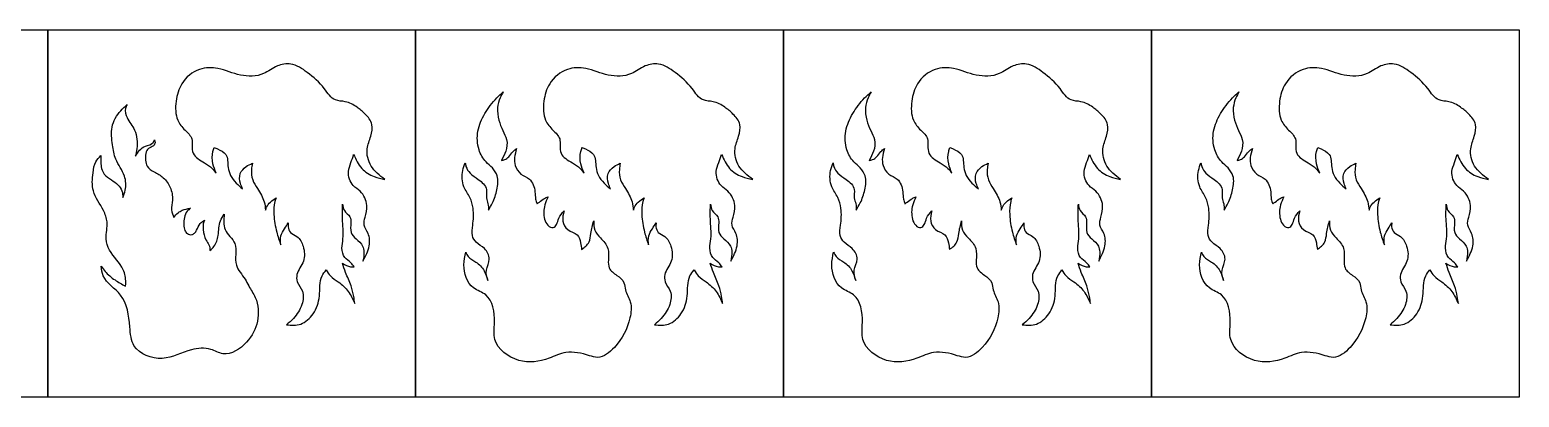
# Model space of a CAD drawing. Header units: millimetres. Extents: x 212 to 5793, y -739 to 2772.
# Drawn here: x 1121 to 1910, y 236 to 431 of the extents above; entities that cross this region are included whole.
import ezdxf

# ---------------------------------------------------------------- set-up
doc = ezdxf.new("R2010")
doc.units = ezdxf.units.MM
doc.layers.add('Layer2', color=2, linetype='Continuous')

msp = doc.modelspace()

# ---------------------------------------------------------------- linework, layer by layer
for points in [[(1130.87, 430.65), (1325.75, 430.65), (1325.75, 235.77), (1130.87, 235.77)], [(1325.75, 430.65), (1520.63, 430.65), (1520.63, 235.77), (1325.75, 235.77)], [(1520.63, 430.65), (1715.51, 430.65), (1715.51, 235.77), (1520.63, 235.77)], [(1715.51, 430.65), (1910.39, 430.65), (1910.39, 235.77), (1715.51, 235.77)]]:
    msp.add_lwpolyline(points, close=True)
for points, knots in [([(1292.91, 364.58), (1292.45, 363.11), (1291.51, 360.08), (1289.25, 354.63), (1291.57, 348.27), (1297.58, 344.65), (1300.73, 338.07), (1299.25, 331.96), (1297.78, 326.7), (1301.38, 322.33), (1301.69, 315.16), (1299.25, 310.58), (1297.85, 307.95), (1298.15, 309.55), (1298.65, 312.2), (1297.81, 316.77), (1294.29, 319.38), (1290.76, 323.23), (1291.65, 327.6), (1291.28, 332.06), (1287.57, 334.19), (1287.23, 336.96), (1287.08, 338.18), (1286.98, 335.61), (1286.75, 329.49), (1287.89, 321.63), (1286.31, 314.87), (1287.56, 309.7), (1291.29, 307.59), (1292.65, 305.65), (1293.18, 304.9), (1292.55, 304.9), (1290.32, 304.91), (1288.34, 306.01), (1286.92, 306.79), (1287.47, 305.18), (1288.86, 301.13), (1291.5, 295.49), (1292.95, 289.85), (1293.35, 286.68), (1293.51, 285.42), (1292.5, 287.64), (1290.46, 292.13), (1285.5, 296.7), (1280.66, 299.52), (1279.05, 302.14), (1278.37, 303.25), (1277.56, 302.23), (1274.49, 298.35), (1275.55, 289.51), (1272.48, 280.1), (1265.46, 273.64), (1259.95, 273.99), (1257.37, 274.16), (1258.61, 275.26), (1262, 278.29), (1265.84, 284.11), (1266.83, 291.93), (1262.71, 296.2), (1262.49, 302.39), (1267.4, 307.59), (1266.75, 315.37), (1263.85, 321.13), (1259.25, 322.56), (1257.99, 325.79), (1258.19, 327.55), (1258.26, 328.23), (1257.61, 327.19), (1256.21, 324.96), (1253.86, 321.24), (1254.15, 318.16), (1254.3, 316.53), (1253.52, 318.79), (1251.72, 324.02), (1250.49, 331.79), (1250.66, 338.06), (1251.64, 340.91), (1251.87, 341.57), (1250.82, 340.84), (1248.87, 339.47), (1246.86, 337.12), (1246.4, 335.46), (1246.24, 334.89), (1246.07, 336.39), (1245.6, 340.55), (1242.56, 345.76), (1238.94, 350.95), (1238.57, 355.85), (1239.06, 358.74), (1239.24, 359.82), (1238.12, 359.31), (1235.54, 358.12), (1232.1, 354.48), (1232.57, 349.69), (1233.69, 347.16), (1234.1, 346.23), (1232.93, 347.24), (1230.48, 349.35), (1227.49, 353.12), (1225.96, 358.37), (1226.58, 364.73), (1221.73, 366.98), (1219.59, 367.99), (1218.99, 368.27), (1218.77, 367.57), (1217.85, 364.78), (1217.91, 359.86), (1219.43, 356.17), (1220.1, 354.53), (1219.43, 355.44), (1217.77, 357.72), (1213.17, 360.52), (1207.61, 363.63), (1207.24, 369.02), (1207.69, 373.67), (1203.21, 377.5), (1198.45, 383.36), (1198.35, 392.78), (1201.25, 403.16), (1210.15, 410.65), (1222.17, 410.74), (1232.47, 405.67), (1244.47, 405.84), (1251.77, 411.9), (1260.68, 413.35), (1269.33, 407.55), (1276.73, 401.1), (1281.8, 392.73), (1289.16, 392.93), (1294.46, 389.93), (1299.31, 385.95), (1303.52, 380.75), (1302.07, 373.84), (1299.14, 366.96), (1301.38, 357.42), (1306.67, 353.4), (1309.42, 351.31), (1307.51, 351.68), (1303.02, 352.56), (1296.42, 356.83), (1294.11, 361.92), (1292.91, 364.58)], [0, 0, 0, 0, 4.24922, 8.789836, 15.959878, 20.31073, 27.980775, 33.809536, 37.633473, 42.095901, 48.140928, 56.239165, 56.239165, 56.239165, 60.717812, 63.677374, 68.403311, 72.410399, 77.109626, 79.95561, 84.105424, 87.344551, 87.344551, 87.344551, 94.434009, 104.246302, 108.806888, 113.552447, 117.524303, 120.048167, 120.048167, 120.048167, 121.778435, 126.133799, 126.133799, 126.133799, 130.822562, 137.955323, 143.255729, 146.767618, 146.767618, 146.767618, 153.434439, 160.22738, 165.013931, 168.575018, 168.575018, 168.575018, 172.088586, 181.945532, 191.161409, 198.986237, 205.873624, 205.873624, 205.873624, 210.442143, 218.393424, 224.854655, 230.114093, 233.594583, 240.851895, 248.13797, 253.719454, 257.459708, 260.427232, 262.332861, 262.332861, 262.332861, 265.755427, 269.642854, 274.030697, 274.030697, 274.030697, 280.628215, 289.256423, 295.649435, 297.560564, 297.560564, 297.560564, 301.072894, 304.143099, 305.782712, 305.782712, 305.782712, 309.933687, 317.215251, 322.090643, 327.151969, 330.187547, 330.187547, 330.187547, 333.598967, 338.054411, 342.877194, 345.717645, 345.717645, 345.717645, 350.012414, 354.64872, 358.651494, 365.109826, 369.877133, 371.718104, 371.718104, 371.718104, 373.727863, 379.819215, 384.689626, 384.689626, 384.689626, 387.770929, 392.381118, 399.672847, 403.257578, 406.603087, 411.99318, 418.046041, 427.258088, 436.277892, 447.418093, 456.336042, 467.767931, 479.010449, 486.724632, 493.30375, 502.266547, 513.756812, 521.511743, 526.285111, 532.667779, 537.820212, 543.903389, 549.620289, 555.992909, 564.612145, 573.941991, 573.941991, 573.941991, 579.303335, 586.553981, 594.458711, 594.458711, 594.458711, 594.458711]), ([(1487.79, 364.58), (1487.33, 363.11), (1486.39, 360.08), (1484.13, 354.63), (1486.45, 348.27), (1492.46, 344.65), (1495.61, 338.07), (1494.13, 331.96), (1492.66, 326.7), (1496.26, 322.33), (1496.57, 315.16), (1494.13, 310.58), (1492.73, 307.95), (1493.03, 309.55), (1493.53, 312.2), (1492.69, 316.77), (1489.17, 319.38), (1485.64, 323.23), (1486.53, 327.6), (1486.16, 332.06), (1482.45, 334.19), (1482.11, 336.96), (1481.96, 338.18), (1481.86, 335.61), (1481.64, 329.49), (1482.77, 321.63), (1481.19, 314.87), (1482.44, 309.7), (1486.17, 307.59), (1487.53, 305.65), (1488.06, 304.9), (1487.43, 304.9), (1485.2, 304.91), (1483.22, 306.01), (1481.8, 306.79), (1482.35, 305.18), (1483.74, 301.13), (1486.38, 295.49), (1487.83, 289.85), (1488.23, 286.68), (1488.39, 285.42), (1487.38, 287.64), (1485.34, 292.13), (1480.38, 296.7), (1475.54, 299.52), (1473.93, 302.14), (1473.25, 303.25), (1472.44, 302.23), (1469.37, 298.35), (1470.43, 289.51), (1467.36, 280.1), (1460.34, 273.64), (1454.83, 273.99), (1452.25, 274.16), (1453.49, 275.26), (1456.88, 278.29), (1460.72, 284.11), (1461.71, 291.93), (1457.59, 296.2), (1457.37, 302.39), (1462.28, 307.59), (1461.63, 315.37), (1458.73, 321.13), (1454.13, 322.56), (1452.87, 325.79), (1453.07, 327.55), (1453.14, 328.23), (1452.49, 327.19), (1451.09, 324.96), (1448.74, 321.24), (1449.03, 318.16), (1449.18, 316.53), (1448.4, 318.79), (1446.6, 324.02), (1445.37, 331.79), (1445.54, 338.06), (1446.52, 340.91), (1446.75, 341.57), (1445.7, 340.84), (1443.75, 339.47), (1441.74, 337.12), (1441.28, 335.46), (1441.12, 334.89), (1440.95, 336.39), (1440.48, 340.55), (1437.44, 345.76), (1433.82, 350.95), (1433.45, 355.85), (1433.94, 358.74), (1434.12, 359.82), (1433, 359.31), (1430.42, 358.12), (1426.98, 354.48), (1427.46, 349.69), (1428.57, 347.16), (1428.98, 346.23), (1427.81, 347.24), (1425.36, 349.35), (1422.37, 353.12), (1420.84, 358.37), (1421.46, 364.73), (1416.61, 366.98), (1414.47, 367.99), (1413.87, 368.27), (1413.65, 367.57), (1412.73, 364.78), (1412.8, 359.86), (1414.31, 356.17), (1414.98, 354.53), (1414.31, 355.44), (1412.65, 357.72), (1408.05, 360.52), (1402.5, 363.63), (1402.12, 369.02), (1402.57, 373.67), (1398.09, 377.5), (1393.33, 383.36), (1393.23, 392.78), (1396.13, 403.16), (1405.04, 410.65), (1417.05, 410.74), (1427.36, 405.67), (1439.35, 405.84), (1446.65, 411.9), (1455.56, 413.35), (1464.21, 407.55), (1471.61, 401.1), (1476.68, 392.73), (1484.04, 392.93), (1489.34, 389.93), (1494.19, 385.95), (1498.4, 380.75), (1496.95, 373.84), (1494.02, 366.96), (1496.26, 357.42), (1501.55, 353.4), (1504.3, 351.31), (1502.39, 351.68), (1497.9, 352.56), (1491.3, 356.83), (1488.99, 361.92), (1487.79, 364.58)], [0, 0, 0, 0, 4.24922, 8.789836, 15.959878, 20.31073, 27.980775, 33.809536, 37.633473, 42.095901, 48.140928, 56.239165, 56.239165, 56.239165, 60.717812, 63.677374, 68.403311, 72.410399, 77.109626, 79.95561, 84.105424, 87.344551, 87.344551, 87.344551, 94.434009, 104.246302, 108.806888, 113.552447, 117.524303, 120.048167, 120.048167, 120.048167, 121.778435, 126.133799, 126.133799, 126.133799, 130.822562, 137.955323, 143.255729, 146.767618, 146.767618, 146.767618, 153.434439, 160.22738, 165.013931, 168.575018, 168.575018, 168.575018, 172.088586, 181.945532, 191.161409, 198.986237, 205.873624, 205.873624, 205.873624, 210.442143, 218.393424, 224.854655, 230.114093, 233.594583, 240.851895, 248.13797, 253.719454, 257.459708, 260.427232, 262.332861, 262.332861, 262.332861, 265.755427, 269.642854, 274.030697, 274.030697, 274.030697, 280.628215, 289.256423, 295.649435, 297.560564, 297.560564, 297.560564, 301.072894, 304.143099, 305.782712, 305.782712, 305.782712, 309.933687, 317.215251, 322.090643, 327.151969, 330.187547, 330.187547, 330.187547, 333.598967, 338.054411, 342.877194, 345.717645, 345.717645, 345.717645, 350.012414, 354.64872, 358.651494, 365.109826, 369.877133, 371.718104, 371.718104, 371.718104, 373.727863, 379.819215, 384.689626, 384.689626, 384.689626, 387.770929, 392.381118, 399.672847, 403.257578, 406.603087, 411.99318, 418.046041, 427.258088, 436.277892, 447.418093, 456.336042, 467.767931, 479.010449, 486.724632, 493.30375, 502.266547, 513.756812, 521.511743, 526.285111, 532.667779, 537.820212, 543.903389, 549.620289, 555.992909, 564.612145, 573.941991, 573.941991, 573.941991, 579.303335, 586.553981, 594.458711, 594.458711, 594.458711, 594.458711]), ([(1682.67, 364.58), (1682.22, 363.11), (1681.27, 360.08), (1679.01, 354.63), (1681.33, 348.27), (1687.34, 344.65), (1690.49, 338.07), (1689.01, 331.96), (1687.54, 326.7), (1691.14, 322.33), (1691.45, 315.16), (1689.01, 310.58), (1687.61, 307.95), (1687.91, 309.55), (1688.41, 312.2), (1687.57, 316.77), (1684.05, 319.38), (1680.52, 323.23), (1681.41, 327.6), (1681.04, 332.06), (1677.33, 334.19), (1676.99, 336.96), (1676.84, 338.18), (1676.74, 335.61), (1676.52, 329.49), (1677.65, 321.63), (1676.07, 314.87), (1677.32, 309.7), (1681.05, 307.59), (1682.41, 305.65), (1682.94, 304.9), (1682.31, 304.9), (1680.08, 304.91), (1678.1, 306.01), (1676.68, 306.79), (1677.23, 305.18), (1678.62, 301.13), (1681.26, 295.49), (1682.71, 289.85), (1683.11, 286.68), (1683.27, 285.42), (1682.26, 287.64), (1680.22, 292.13), (1675.26, 296.7), (1670.42, 299.52), (1668.81, 302.14), (1668.13, 303.25), (1667.32, 302.23), (1664.25, 298.35), (1665.31, 289.51), (1662.24, 280.1), (1655.22, 273.64), (1649.71, 273.99), (1647.13, 274.16), (1648.37, 275.26), (1651.76, 278.29), (1655.6, 284.11), (1656.59, 291.93), (1652.47, 296.2), (1652.25, 302.39), (1657.16, 307.59), (1656.51, 315.37), (1653.62, 321.13), (1649.01, 322.56), (1647.75, 325.79), (1647.95, 327.55), (1648.02, 328.23), (1647.37, 327.19), (1645.97, 324.96), (1643.62, 321.24), (1643.91, 318.16), (1644.06, 316.53), (1643.28, 318.79), (1641.48, 324.02), (1640.25, 331.79), (1640.42, 338.06), (1641.4, 340.91), (1641.63, 341.57), (1640.58, 340.84), (1638.63, 339.47), (1636.62, 337.12), (1636.16, 335.46), (1636, 334.89), (1635.83, 336.39), (1635.36, 340.55), (1632.32, 345.76), (1628.7, 350.95), (1628.33, 355.85), (1628.82, 358.74), (1629, 359.82), (1627.88, 359.31), (1625.3, 358.12), (1621.86, 354.48), (1622.34, 349.69), (1623.45, 347.16), (1623.87, 346.23), (1622.69, 347.24), (1620.24, 349.35), (1617.25, 353.12), (1615.72, 358.37), (1616.34, 364.73), (1611.49, 366.98), (1609.35, 367.99), (1608.76, 368.27), (1608.53, 367.57), (1607.61, 364.78), (1607.68, 359.86), (1609.19, 356.17), (1609.86, 354.53), (1609.19, 355.44), (1607.53, 357.72), (1602.93, 360.52), (1597.38, 363.63), (1597, 369.02), (1597.45, 373.67), (1592.97, 377.5), (1588.21, 383.36), (1588.11, 392.78), (1591.01, 403.16), (1599.92, 410.65), (1611.93, 410.74), (1622.24, 405.67), (1634.23, 405.84), (1641.53, 411.9), (1650.44, 413.35), (1659.09, 407.55), (1666.49, 401.1), (1671.56, 392.73), (1678.92, 392.93), (1684.22, 389.93), (1689.07, 385.95), (1693.28, 380.75), (1691.83, 373.84), (1688.9, 366.96), (1691.14, 357.42), (1696.43, 353.4), (1699.19, 351.31), (1697.27, 351.68), (1692.78, 352.56), (1686.18, 356.83), (1683.87, 361.92), (1682.67, 364.58)], [0, 0, 0, 0, 4.24922, 8.789836, 15.959878, 20.31073, 27.980775, 33.809536, 37.633473, 42.095901, 48.140928, 56.239165, 56.239165, 56.239165, 60.717812, 63.677374, 68.403311, 72.410399, 77.109626, 79.95561, 84.105424, 87.344551, 87.344551, 87.344551, 94.434009, 104.246302, 108.806888, 113.552447, 117.524303, 120.048167, 120.048167, 120.048167, 121.778435, 126.133799, 126.133799, 126.133799, 130.822562, 137.955323, 143.255729, 146.767618, 146.767618, 146.767618, 153.434439, 160.22738, 165.013931, 168.575018, 168.575018, 168.575018, 172.088586, 181.945532, 191.161409, 198.986237, 205.873624, 205.873624, 205.873624, 210.442143, 218.393424, 224.854655, 230.114093, 233.594583, 240.851895, 248.13797, 253.719454, 257.459708, 260.427232, 262.332861, 262.332861, 262.332861, 265.755427, 269.642854, 274.030697, 274.030697, 274.030697, 280.628215, 289.256423, 295.649435, 297.560564, 297.560564, 297.560564, 301.072894, 304.143099, 305.782712, 305.782712, 305.782712, 309.933687, 317.215251, 322.090643, 327.151969, 330.187547, 330.187547, 330.187547, 333.598967, 338.054411, 342.877194, 345.717645, 345.717645, 345.717645, 350.012414, 354.64872, 358.651494, 365.109826, 369.877133, 371.718104, 371.718104, 371.718104, 373.727863, 379.819215, 384.689626, 384.689626, 384.689626, 387.770929, 392.381118, 399.672847, 403.257578, 406.603087, 411.99318, 418.046041, 427.258088, 436.277892, 447.418093, 456.336042, 467.767931, 479.010449, 486.724632, 493.30375, 502.266547, 513.756812, 521.511743, 526.285111, 532.667779, 537.820212, 543.903389, 549.620289, 555.992909, 564.612145, 573.941991, 573.941991, 573.941991, 579.303335, 586.553981, 594.458711, 594.458711, 594.458711, 594.458711]), ([(1877.55, 364.58), (1877.1, 363.11), (1876.15, 360.08), (1873.89, 354.63), (1876.21, 348.27), (1882.22, 344.65), (1885.37, 338.07), (1883.89, 331.96), (1882.42, 326.7), (1886.02, 322.33), (1886.33, 315.16), (1883.89, 310.58), (1882.49, 307.95), (1882.79, 309.55), (1883.29, 312.2), (1882.45, 316.77), (1878.93, 319.38), (1875.4, 323.23), (1876.29, 327.6), (1875.92, 332.06), (1872.21, 334.19), (1871.87, 336.96), (1871.72, 338.18), (1871.62, 335.61), (1871.4, 329.49), (1872.53, 321.63), (1870.95, 314.87), (1872.2, 309.7), (1875.93, 307.59), (1877.29, 305.65), (1877.82, 304.9), (1877.19, 304.9), (1874.96, 304.91), (1872.98, 306.01), (1871.56, 306.79), (1872.11, 305.18), (1873.5, 301.13), (1876.14, 295.49), (1877.59, 289.85), (1877.99, 286.68), (1878.15, 285.42), (1877.14, 287.64), (1875.1, 292.13), (1870.14, 296.7), (1865.3, 299.52), (1863.69, 302.14), (1863.01, 303.25), (1862.2, 302.23), (1859.13, 298.35), (1860.19, 289.51), (1857.12, 280.1), (1850.1, 273.64), (1844.59, 273.99), (1842.01, 274.16), (1843.25, 275.26), (1846.65, 278.29), (1850.48, 284.11), (1851.47, 291.93), (1847.35, 296.2), (1847.13, 302.39), (1852.04, 307.59), (1851.39, 315.37), (1848.5, 321.13), (1843.89, 322.56), (1842.63, 325.79), (1842.83, 327.55), (1842.91, 328.23), (1842.25, 327.19), (1840.85, 324.96), (1838.5, 321.24), (1838.79, 318.16), (1838.94, 316.53), (1838.16, 318.79), (1836.36, 324.02), (1835.13, 331.79), (1835.3, 338.06), (1836.28, 340.91), (1836.51, 341.57), (1835.46, 340.84), (1833.51, 339.47), (1831.5, 337.12), (1831.04, 335.46), (1830.88, 334.89), (1830.71, 336.39), (1830.24, 340.55), (1827.2, 345.76), (1823.58, 350.95), (1823.21, 355.85), (1823.7, 358.74), (1823.88, 359.82), (1822.76, 359.31), (1820.18, 358.12), (1816.74, 354.48), (1817.22, 349.69), (1818.33, 347.16), (1818.75, 346.23), (1817.57, 347.24), (1815.12, 349.35), (1812.13, 353.12), (1810.6, 358.37), (1811.22, 364.73), (1806.37, 366.98), (1804.23, 367.99), (1803.64, 368.27), (1803.41, 367.57), (1802.49, 364.78), (1802.56, 359.86), (1804.07, 356.17), (1804.74, 354.53), (1804.07, 355.44), (1802.41, 357.72), (1797.81, 360.52), (1792.26, 363.63), (1791.88, 369.02), (1792.33, 373.67), (1787.86, 377.5), (1783.09, 383.36), (1782.99, 392.78), (1785.89, 403.16), (1794.8, 410.65), (1806.81, 410.74), (1817.12, 405.67), (1829.11, 405.84), (1836.41, 411.9), (1845.32, 413.35), (1853.97, 407.55), (1861.38, 401.1), (1866.44, 392.73), (1873.8, 392.93), (1879.1, 389.93), (1883.95, 385.95), (1888.16, 380.75), (1886.71, 373.84), (1883.78, 366.96), (1886.02, 357.42), (1891.31, 353.4), (1894.07, 351.31), (1892.15, 351.68), (1887.66, 352.56), (1881.06, 356.83), (1878.75, 361.92), (1877.55, 364.58)], [0, 0, 0, 0, 4.24922, 8.789836, 15.959878, 20.31073, 27.980775, 33.809536, 37.633473, 42.095901, 48.140928, 56.239165, 56.239165, 56.239165, 60.717812, 63.677374, 68.403311, 72.410399, 77.109626, 79.95561, 84.105424, 87.344551, 87.344551, 87.344551, 94.434009, 104.246302, 108.806888, 113.552447, 117.524303, 120.048167, 120.048167, 120.048167, 121.778435, 126.133799, 126.133799, 126.133799, 130.822562, 137.955323, 143.255729, 146.767618, 146.767618, 146.767618, 153.434439, 160.22738, 165.013931, 168.575018, 168.575018, 168.575018, 172.088586, 181.945532, 191.161409, 198.986237, 205.873624, 205.873624, 205.873624, 210.442143, 218.393424, 224.854655, 230.114093, 233.594583, 240.851895, 248.13797, 253.719454, 257.459708, 260.427232, 262.332861, 262.332861, 262.332861, 265.755427, 269.642854, 274.030697, 274.030697, 274.030697, 280.628215, 289.256423, 295.649435, 297.560564, 297.560564, 297.560564, 301.072894, 304.143099, 305.782712, 305.782712, 305.782712, 309.933687, 317.215251, 322.090643, 327.151969, 330.187547, 330.187547, 330.187547, 333.598967, 338.054411, 342.877194, 345.717645, 345.717645, 345.717645, 350.012414, 354.64872, 358.651494, 365.109826, 369.877133, 371.718104, 371.718104, 371.718104, 373.727863, 379.819215, 384.689626, 384.689626, 384.689626, 387.770929, 392.381118, 399.672847, 403.257578, 406.603087, 411.99318, 418.046041, 427.258088, 436.277892, 447.418093, 456.336042, 467.767931, 479.010449, 486.724632, 493.30375, 502.266547, 513.756812, 521.511743, 526.285111, 532.667779, 537.820212, 543.903389, 549.620289, 555.992909, 564.612145, 573.941991, 573.941991, 573.941991, 579.303335, 586.553981, 594.458711, 594.458711, 594.458711, 594.458711]), ([(1413.69, 314.13), (1413.55, 315.32), (1413.25, 317.97), (1411.66, 322.8), (1405.97, 323.84), (1402.98, 329.26), (1403.92, 332.82), (1404.41, 334.67), (1403.29, 333.42), (1401.34, 331.25), (1400.83, 327.69), (1398.54, 324.99), (1395.27, 326.98), (1393.42, 331.32), (1393.54, 336.97), (1395.27, 340.63), (1395.94, 342.03), (1395.28, 341.79), (1393.58, 341.17), (1391.79, 339.62), (1390.47, 338.67), (1390.04, 338.36), (1389.76, 339.18), (1389.05, 341.22), (1389.13, 344.72), (1388.27, 348.43), (1385.92, 352.21), (1381.08, 353.65), (1378.24, 358.18), (1377.87, 363.13), (1378.77, 366.04), (1379.25, 367.62), (1378.59, 367.15), (1376.94, 365.97), (1375.45, 363.46), (1373.26, 361.74), (1371.8, 361.49), (1371.19, 361.39), (1372.04, 362.94), (1373.88, 366.32), (1374.62, 372.24), (1371.68, 377.37), (1369.61, 382.9), (1368.72, 388.96), (1370.16, 394.05), (1371.58, 396.65), (1372.15, 397.69), (1370.97, 396.65), (1367.19, 393.32), (1362.19, 386.52), (1357.99, 377.11), (1358.44, 367.62), (1362.14, 360.96), (1366.65, 357.52), (1369.9, 352.53), (1369.02, 345.64), (1367.05, 339.59), (1365.02, 336.21), (1364.26, 334.95), (1364.29, 336.12), (1364.34, 338.35), (1362.75, 341.81), (1364.17, 346.94), (1359.29, 351.25), (1354.72, 354), (1352.42, 357.42), (1352.13, 359.46), (1352.04, 360.12), (1351.54, 358.78), (1350.03, 354.74), (1350.39, 347.71), (1354.77, 342.03), (1356.68, 334.96), (1356.31, 328.21), (1355.11, 321.87), (1357.95, 317.29), (1362.66, 314.97), (1365.96, 308.97), (1362.37, 303.37), (1363.46, 299.48), (1363.99, 297.61), (1363.47, 299.43), (1362.35, 303.31), (1358.26, 307.49), (1353.81, 309.56), (1352.66, 311.91), (1352.26, 312.74), (1351.81, 310.54), (1350.46, 304.03), (1353.85, 293.63), (1366.3, 289.9), (1368.18, 277.34), (1366.22, 263.58), (1380.04, 252.85), (1394.48, 255.14), (1406.17, 260.9), (1415.14, 258.72), (1424.14, 255.8), (1433.78, 263.9), (1439.22, 274.43), (1440.52, 286.1), (1436.6, 291.54), (1436.55, 297.28), (1432.34, 300.49), (1427.83, 303.56), (1427.74, 309.23), (1428.45, 315.18), (1424.01, 319.84), (1420, 324.09), (1420.06, 327.6), (1420.1, 329.33), (1419.52, 327.13), (1418.57, 323.46), (1418.11, 317.47), (1415.25, 315.31), (1413.69, 314.13)], [0, 0, 0, 0, 3.375201, 7.529173, 12.855339, 17.631613, 22.827219, 22.827219, 22.827219, 27.366572, 30.660267, 32.884442, 35.678193, 39.127715, 46.101529, 50.397008, 50.397008, 50.397008, 52.325213, 55.410056, 56.87162, 56.87162, 56.87162, 59.281532, 62.838327, 66.468617, 69.822868, 74.622497, 79.716199, 83.56891, 88.125675, 88.125675, 88.125675, 90.360038, 93.723252, 96.116643, 97.809718, 97.809718, 97.809718, 102.752938, 108.524921, 113.326998, 118.820914, 125.009905, 129.925574, 133.237998, 133.237998, 133.237998, 137.595177, 147.244879, 156.514004, 165.737453, 172.553321, 176.919887, 181.477457, 188.334308, 195.16853, 199.246893, 199.246893, 199.246893, 202.464437, 205.389799, 209.527321, 215.880461, 220.989542, 224.841267, 226.691807, 226.691807, 226.691807, 230.66541, 238.704998, 244.774965, 250.242067, 258.639215, 263.646888, 267.482707, 272.540376, 278.247035, 283.847766, 289.065187, 289.065187, 289.065187, 294.267131, 300.160745, 304.787025, 307.289479, 307.289479, 307.289479, 313.57691, 325.924403, 332.789939, 347.001574, 355.314514, 370.922727, 385.821518, 394.513053, 406.240506, 410.332675, 419.930524, 436.354124, 444.175625, 450.602995, 454.156231, 459.195862, 464.398999, 468.286501, 474.056724, 480.370933, 485.109322, 489.729862, 489.729862, 489.729862, 496.120389, 500.397595, 505.573236, 505.573236, 505.573236, 505.573236]), ([(1608.57, 314.13), (1608.43, 315.32), (1608.13, 317.97), (1606.54, 322.8), (1600.85, 323.84), (1597.86, 329.26), (1598.8, 332.82), (1599.29, 334.67), (1598.17, 333.42), (1596.22, 331.25), (1595.71, 327.69), (1593.42, 324.99), (1590.15, 326.98), (1588.3, 331.32), (1588.42, 336.97), (1590.15, 340.63), (1590.82, 342.03), (1590.16, 341.79), (1588.46, 341.17), (1586.67, 339.62), (1585.35, 338.67), (1584.93, 338.36), (1584.64, 339.18), (1583.93, 341.22), (1584.01, 344.72), (1583.15, 348.43), (1580.8, 352.21), (1575.96, 353.65), (1573.12, 358.18), (1572.75, 363.13), (1573.65, 366.04), (1574.13, 367.62), (1573.47, 367.15), (1571.82, 365.97), (1570.34, 363.46), (1568.14, 361.74), (1566.68, 361.49), (1566.07, 361.39), (1566.92, 362.94), (1568.76, 366.32), (1569.5, 372.24), (1566.56, 377.37), (1564.49, 382.9), (1563.6, 388.96), (1565.04, 394.05), (1566.46, 396.65), (1567.03, 397.69), (1565.85, 396.65), (1562.07, 393.32), (1557.07, 386.52), (1552.87, 377.11), (1553.32, 367.62), (1557.02, 360.96), (1561.53, 357.52), (1564.78, 352.53), (1563.9, 345.64), (1561.93, 339.59), (1559.9, 336.21), (1559.14, 334.95), (1559.17, 336.12), (1559.22, 338.35), (1557.63, 341.81), (1559.05, 346.94), (1554.17, 351.25), (1549.6, 354), (1547.3, 357.42), (1547.01, 359.46), (1546.92, 360.12), (1546.42, 358.78), (1544.91, 354.74), (1545.27, 347.71), (1549.65, 342.03), (1551.56, 334.96), (1551.19, 328.21), (1549.99, 321.87), (1552.83, 317.29), (1557.54, 314.97), (1560.84, 308.97), (1557.25, 303.37), (1558.34, 299.48), (1558.87, 297.61), (1558.35, 299.43), (1557.23, 303.31), (1553.14, 307.49), (1548.69, 309.56), (1547.54, 311.91), (1547.14, 312.74), (1546.69, 310.54), (1545.34, 304.03), (1548.73, 293.63), (1561.18, 289.9), (1563.06, 277.34), (1561.1, 263.58), (1574.92, 252.85), (1589.36, 255.14), (1601.05, 260.9), (1610.02, 258.72), (1619.02, 255.8), (1628.66, 263.9), (1634.1, 274.43), (1635.4, 286.1), (1631.48, 291.54), (1631.43, 297.28), (1627.22, 300.49), (1622.71, 303.56), (1622.62, 309.23), (1623.33, 315.18), (1618.9, 319.84), (1614.88, 324.09), (1614.94, 327.6), (1614.98, 329.33), (1614.4, 327.13), (1613.45, 323.46), (1612.99, 317.47), (1610.13, 315.31), (1608.57, 314.13)], [0, 0, 0, 0, 3.375201, 7.529173, 12.855339, 17.631613, 22.827219, 22.827219, 22.827219, 27.366572, 30.660267, 32.884442, 35.678193, 39.127715, 46.101529, 50.397008, 50.397008, 50.397008, 52.325213, 55.410056, 56.87162, 56.87162, 56.87162, 59.281532, 62.838327, 66.468617, 69.822868, 74.622497, 79.716199, 83.56891, 88.125675, 88.125675, 88.125675, 90.360038, 93.723252, 96.116643, 97.809718, 97.809718, 97.809718, 102.752938, 108.524921, 113.326998, 118.820914, 125.009905, 129.925574, 133.237998, 133.237998, 133.237998, 137.595177, 147.244879, 156.514004, 165.737453, 172.553321, 176.919887, 181.477457, 188.334308, 195.16853, 199.246893, 199.246893, 199.246893, 202.464437, 205.389799, 209.527321, 215.880461, 220.989542, 224.841267, 226.691807, 226.691807, 226.691807, 230.66541, 238.704998, 244.774965, 250.242067, 258.639215, 263.646888, 267.482707, 272.540376, 278.247035, 283.847766, 289.065187, 289.065187, 289.065187, 294.267131, 300.160745, 304.787025, 307.289479, 307.289479, 307.289479, 313.57691, 325.924403, 332.789939, 347.001574, 355.314514, 370.922727, 385.821518, 394.513053, 406.240506, 410.332675, 419.930524, 436.354124, 444.175625, 450.602995, 454.156231, 459.195862, 464.398999, 468.286501, 474.056724, 480.370933, 485.109322, 489.729862, 489.729862, 489.729862, 496.120389, 500.397595, 505.573236, 505.573236, 505.573236, 505.573236]), ([(1803.45, 314.13), (1803.31, 315.32), (1803.01, 317.97), (1801.42, 322.8), (1795.73, 323.84), (1792.74, 329.26), (1793.68, 332.82), (1794.17, 334.67), (1793.05, 333.42), (1791.1, 331.25), (1790.59, 327.69), (1788.3, 324.99), (1785.03, 326.98), (1783.18, 331.32), (1783.3, 336.97), (1785.03, 340.63), (1785.7, 342.03), (1785.04, 341.79), (1783.34, 341.17), (1781.55, 339.62), (1780.23, 338.67), (1779.81, 338.36), (1779.52, 339.18), (1778.81, 341.22), (1778.89, 344.72), (1778.03, 348.43), (1775.68, 352.21), (1770.84, 353.65), (1768, 358.18), (1767.63, 363.13), (1768.53, 366.04), (1769.01, 367.62), (1768.36, 367.15), (1766.7, 365.97), (1765.22, 363.46), (1763.02, 361.74), (1761.56, 361.49), (1760.95, 361.39), (1761.8, 362.94), (1763.64, 366.32), (1764.38, 372.24), (1761.44, 377.37), (1759.37, 382.9), (1758.48, 388.96), (1759.92, 394.05), (1761.34, 396.65), (1761.91, 397.69), (1760.73, 396.65), (1756.95, 393.32), (1751.95, 386.52), (1747.75, 377.11), (1748.2, 367.62), (1751.9, 360.96), (1756.41, 357.52), (1759.66, 352.53), (1758.78, 345.64), (1756.81, 339.59), (1754.78, 336.21), (1754.02, 334.95), (1754.05, 336.12), (1754.1, 338.35), (1752.51, 341.81), (1753.93, 346.94), (1749.05, 351.25), (1744.48, 354), (1742.18, 357.42), (1741.89, 359.46), (1741.8, 360.12), (1741.3, 358.78), (1739.79, 354.74), (1740.15, 347.71), (1744.53, 342.03), (1746.44, 334.96), (1746.07, 328.21), (1744.87, 321.87), (1747.71, 317.29), (1752.42, 314.97), (1755.72, 308.97), (1752.13, 303.37), (1753.22, 299.48), (1753.75, 297.61), (1753.23, 299.43), (1752.11, 303.31), (1748.02, 307.49), (1743.57, 309.56), (1742.42, 311.91), (1742.02, 312.74), (1741.57, 310.54), (1740.22, 304.03), (1743.61, 293.63), (1756.06, 289.9), (1757.94, 277.34), (1755.98, 263.58), (1769.8, 252.85), (1784.24, 255.14), (1795.93, 260.9), (1804.9, 258.72), (1813.9, 255.8), (1823.54, 263.9), (1828.98, 274.43), (1830.29, 286.1), (1826.36, 291.54), (1826.31, 297.28), (1822.1, 300.49), (1817.59, 303.56), (1817.5, 309.23), (1818.21, 315.18), (1813.78, 319.84), (1809.76, 324.09), (1809.82, 327.6), (1809.86, 329.33), (1809.29, 327.13), (1808.33, 323.46), (1807.87, 317.47), (1805.01, 315.31), (1803.45, 314.13)], [0, 0, 0, 0, 3.375201, 7.529173, 12.855339, 17.631613, 22.827219, 22.827219, 22.827219, 27.366572, 30.660267, 32.884442, 35.678193, 39.127715, 46.101529, 50.397008, 50.397008, 50.397008, 52.325213, 55.410056, 56.87162, 56.87162, 56.87162, 59.281532, 62.838327, 66.468617, 69.822868, 74.622497, 79.716199, 83.56891, 88.125675, 88.125675, 88.125675, 90.360038, 93.723252, 96.116643, 97.809718, 97.809718, 97.809718, 102.752938, 108.524921, 113.326998, 118.820914, 125.009905, 129.925574, 133.237998, 133.237998, 133.237998, 137.595177, 147.244879, 156.514004, 165.737453, 172.553321, 176.919887, 181.477457, 188.334308, 195.16853, 199.246893, 199.246893, 199.246893, 202.464437, 205.389799, 209.527321, 215.880461, 220.989542, 224.841267, 226.691807, 226.691807, 226.691807, 230.66541, 238.704998, 244.774965, 250.242067, 258.639215, 263.646888, 267.482707, 272.540376, 278.247035, 283.847766, 289.065187, 289.065187, 289.065187, 294.267131, 300.160745, 304.787025, 307.289479, 307.289479, 307.289479, 313.57691, 325.924403, 332.789939, 347.001574, 355.314514, 370.922727, 385.821518, 394.513053, 406.240506, 410.332675, 419.930524, 436.354124, 444.175625, 450.602995, 454.156231, 459.195862, 464.398999, 468.286501, 474.056724, 480.370933, 485.109322, 489.729862, 489.729862, 489.729862, 496.120389, 500.397595, 505.573236, 505.573236, 505.573236, 505.573236]), ([(1224.35, 332.81), (1223.57, 331.69), (1221.25, 328.38), (1221.71, 322.06), (1219.82, 316.39), (1217.54, 314.26), (1216.8, 313.56), (1216.72, 314.59), (1216.57, 316.7), (1213.85, 319.78), (1213.19, 324.11), (1212.99, 327.83), (1213.76, 329.38), (1213.92, 329.7), (1213.05, 329.15), (1211.04, 327.89), (1210.14, 324.91), (1208.77, 322.77), (1206.95, 321.71), (1204.76, 322.29), (1203.13, 324.41), (1202.7, 328.66), (1203.34, 333.4), (1205.82, 335.48), (1206.41, 335.98), (1204.95, 335.74), (1202.64, 335.36), (1199.6, 333.56), (1198.33, 331.99), (1197.6, 331.09), (1197.1, 332.41), (1195.96, 335.41), (1197.43, 340.85), (1196.14, 347.03), (1192.49, 352.48), (1187.57, 355.02), (1183.22, 357.54), (1182.38, 362.39), (1182.65, 367.77), (1186.82, 368.57), (1187.88, 370.69), (1187.58, 371.8), (1187.46, 372.25), (1187.24, 371.73), (1186.41, 369.77), (1182.65, 369.28), (1179.3, 366.92), (1178.02, 364.71), (1177.37, 363.58), (1177.63, 364.9), (1178.53, 369.47), (1178.01, 377.28), (1172.92, 382.89), (1171.38, 388.16), (1172.53, 390.31), (1172.88, 390.97), (1171.74, 389.93), (1168.18, 386.69), (1163.84, 379.34), (1165.05, 370.14), (1166.48, 361.05), (1172.04, 354.23), (1172.54, 346.54), (1171.11, 342.93), (1170.6, 341.64), (1170.56, 342.88), (1170.44, 346.86), (1165.53, 350.57), (1159.81, 353.97), (1158.78, 359.44), (1158.97, 362.76), (1159.03, 363.88), (1158.01, 362.86), (1155.56, 360.4), (1154.59, 353.6), (1153.88, 344.19), (1159.92, 336.61), (1163.16, 327.95), (1161.05, 320.68), (1163.88, 311.45), (1171.07, 305.68), (1172.31, 298.23), (1172.12, 295.28), (1172.08, 294.64), (1170.18, 295.69), (1166.26, 297.87), (1161.83, 301.5), (1159.81, 304.31), (1159.15, 305.24), (1159.38, 303.5), (1160.26, 297.08), (1172.5, 290.21), (1174.22, 275.57), (1175.31, 260.08), (1192.36, 253.69), (1204.65, 261.44), (1216.29, 262.3), (1225.76, 256.67), (1237.11, 264.14), (1242.98, 275.75), (1242.35, 287.38), (1237.62, 293.86), (1234.89, 299.87), (1228.55, 305.98), (1232.5, 317.31), (1223.37, 323.91), (1224.04, 329.96), (1224.35, 332.81)], [0, 0, 0, 0, 4.024491, 11.86866, 18.136822, 21.160105, 21.160105, 21.160105, 24.171123, 27.342608, 32.927012, 37.03424, 38.088121, 38.088121, 38.088121, 41.072411, 45.012914, 46.949736, 48.628143, 50.956682, 53.000641, 56.284729, 63.582604, 65.865918, 65.865918, 65.865918, 70.268284, 72.812128, 76.268751, 76.268751, 76.268751, 80.41007, 85.672157, 92.517906, 98.793196, 104.493575, 109.315472, 112.588027, 119.096814, 121.958104, 123.961647, 125.344638, 125.344638, 125.344638, 126.986768, 131.488936, 135.229789, 139.073793, 139.073793, 139.073793, 143.133415, 153.10515, 160.7662, 165.748079, 167.944681, 167.944681, 167.944681, 172.591061, 182.426701, 191.888451, 199.647224, 209.753181, 217.20994, 221.364267, 221.364267, 221.364267, 224.98148, 232.974508, 237.900246, 244.552832, 247.969377, 247.969377, 247.969377, 252.197804, 258.166663, 267.825784, 279.538265, 285.881048, 294.824439, 301.065463, 313.774181, 320.730363, 322.659004, 322.659004, 322.659004, 329.180557, 336.136483, 339.554858, 339.554858, 339.554858, 344.689791, 358.50005, 376.03917, 386.475731, 402.62958, 418.763299, 429.074629, 435.85994, 449.816156, 462.33444, 474.915155, 481.962533, 486.074747, 494.769434, 506.217348, 515.333685, 523.420182, 523.420182, 523.420182, 523.420182])]:
    msp.add_open_spline(points, degree=3, knots=knots)
at = {"layer": 'Layer2'}
msp.add_lwpolyline([(935.99, 430.65), (1130.87, 430.65), (1130.87, 235.77), (935.99, 235.77)], close=True, dxfattribs=at)

doc.saveas('drawing.dxf')
